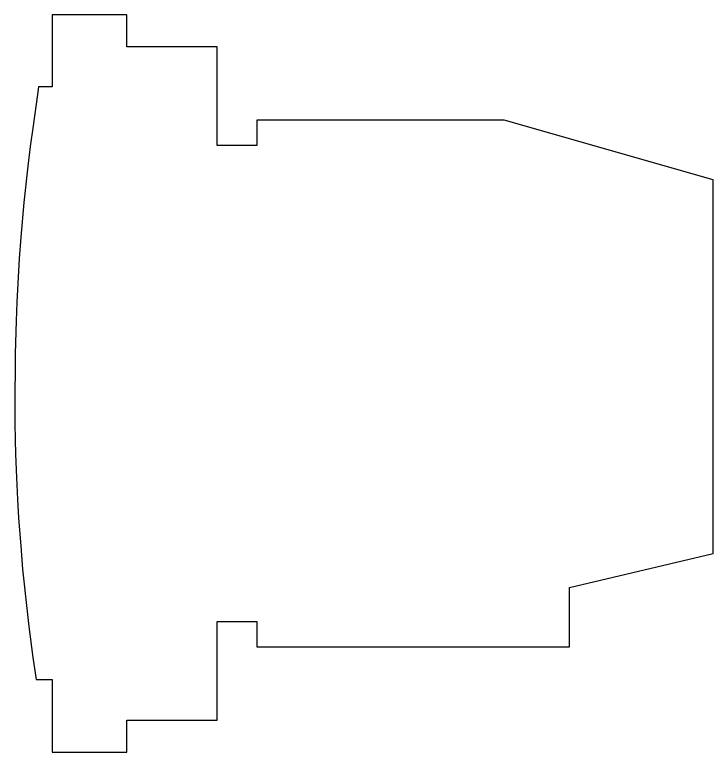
# Model space of a CAD drawing. Header units: inches. Extents: x -189245 to 740841, y -215444 to 469401.
# Drawn here: x -161509 to -111350, y -210004 to -157079 of the extents above; entities that cross this region are included whole.
import ezdxf

# ---------------------------------------------------------------- set-up
doc = ezdxf.new("R2010")
doc.units = ezdxf.units.IN
doc.header["$LTSCALE"] = 10
doc.header["$MEASUREMENT"] = 0
doc.layers.add('DEFPOINT', color=7, linetype='Continuous', plot=False)

msp = doc.modelspace()

# ---------------------------------------------------------------- linework, layer by layer
at = {"layer": 'DEFPOINT'}
msp.add_lwpolyline([(-111349.71608, -168928.87404), (-126372.62608, -164645.33077), (-126429.17978, -164637.16841), (-144126.54732, -164637.16841), (-144126.54732, -166466.87982), (-146974.75225, -166466.87982), (-146974.75225, -159391.87986), (-153449.75225, -159391.87982), (-153449.75225, -157079.34651), (-158824.73518, -157079.34656), (-158824.73518, -162241.87982), (-159792.9537, -162241.87982), (-159882.35054, -162795.45565), (-160192.16096, -165056.63921), (-160393.40556, -166541.87982), (-160562.2195, -167934.80343), (-160847.75182, -170541.87982), (-161061.7452, -173035.41848), (-161187.31431, -174567.17867), (-161355.15948, -177694.87701), (-161412.84054, -179041.87982), (-161489.77569, -181409.73177), (-161489.77569, -182641.87982), (-161509.24659, -184138.3862), (-161509.24659, -184441.87982), (-161490.87559, -186395.91929), (-161468.44543, -187587.32872), (-161447.61996, -188607.35484), (-161377.49802, -190291.87982), (-161307.78313, -191866.39524), (-161229.74329, -193182.66803), (-161077.00834, -195216.727), (-160942.72923, -196873.39085), (-160617.06082, -199895.24792), (-160488.95848, -200988.84544), (-160217.22138, -203210.14169), (-159976.14046, -204791.62982), (-158824.57151, -204791.62982), (-158824.57151, -210004.41318), (-153449.75225, -210004.41318), (-153449.75225, -207691.96978), (-146974.75225, -207691.41313), (-146974.57151, -200617.06732), (-144126.54732, -200616.87982), (-144124.60768, -202441.87982), (-121661.11912, -202441.87982), (-121661.11912, -198173.6705), (-111350.204, -195747.27257), (-111350.204, -184291.87982)], close=True, dxfattribs=at)

doc.saveas('drawing.dxf')
